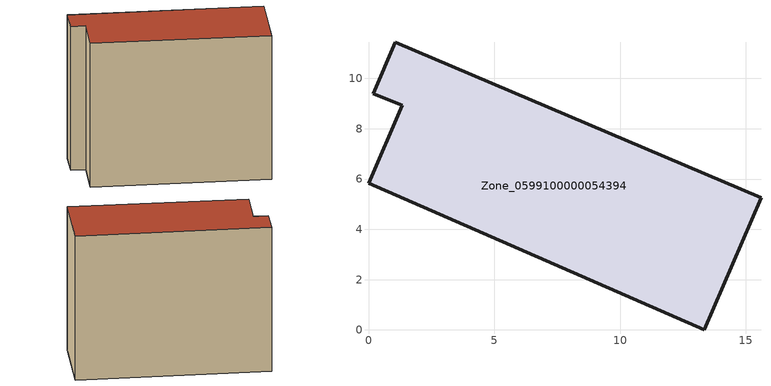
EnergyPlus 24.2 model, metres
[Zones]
Zone_0599100000054394
 floor ground (C_G): 15.61,5.26 13.35,0 0,5.84 1.34,8.93 0.19,9.39 1.07,11.45 z0
 wall outside (C_F): 13.35,0 15.61,5.26 1.07,11.45 0.19,9.39 1.34,8.93 0,5.84 13.35,0 z0:12.65
 roof outside (C_R): 0,5.84 13.35,0 15.61,5.26 1.07,11.45 0.19,9.39 1.34,8.93 z12.65
[BUILDING]
Pand.0599100000054394: North Axis=0; Terrain=City; Loads Convergence Tolerance Value=0.04; Temperature Convergence Tolerance Value=0.4; Solar Distribution=FullExterior; Maximum Number of Warmup Days=25; Minimum Number of Warmup Days=1
[Site:Location]
Rotterdam.The.Hague.AP_ZH_NLD Design_Conditions: Latitude=51.96; Longitude=4.45; Time Zone=1; Elevation=-4.5
[SITE:GROUNDTEMPERATURE:BUILDINGSURFACE]
18, 18, 18, 18, 18, 18, 18, 18, 18, 18, 18, 18
[MATERIAL] Thermal Absorptance=0.9; Solar Absorptance=0.7; Visible Absorptance=0.7
Name | Roughness | Thickness | Conductivity | Density | Specific Heat
G.TI.1946 | MediumSmooth | 0.15 | 1 | 540 | 1210
F.TI.1946 | Rough | 0.3 | 0.857143 | 1920 | 840
R.TI.1946 | MediumRough | 0.2 | 0.1 | 1500 | 1000
[CONSTRUCTION]
C_G: G.TI.1946
C_F: F.TI.1946
C_R: R.TI.1946
[ZONE]
Zone_0599100000054394: Type=1; Multiplier=1; Ceiling Height=Autocalculate; Volume=Autocalculate; Floor Area=autocalculate; Part of Total Floor Area=Yes
[ZONEINFILTRATION:DESIGNFLOWRATE]
Infil_Zone_0599100000054394: Zone or ZoneList or Space or SpaceList=Zone_0599100000054394; Schedule=AlwaysOn; Design Flow Rate Calculation Method=Flow/Area; Flow Rate per Floor Area=0.003; Constant Term Coefficient=1; Temperature Term Coefficient=0; Velocity Term Coefficient=0; Velocity Squared Term Coefficient=0
[HVACTEMPLATE:ZONE:IDEALLOADSAIRSYSTEM]
Zone_0599100000054394: Maximum Heating Supply Air Temperature=50; Minimum Cooling Supply Air Temperature=13; Maximum Heating Supply Air Humidity Ratio=0.0156; Minimum Cooling Supply Air Humidity Ratio=0.0077; Heating Limit=NoLimit; Cooling Limit=NoLimit; Dehumidification Control Type=ConstantSensibleHeatRatio; Cooling Sensible Heat Ratio=0.7; Dehumidification Setpoint=60; Humidification Control Type=None; Humidification Setpoint=30; Outdoor Air Method=None; Outdoor Air Flow Rate per Person=0.00944; Outdoor Air Flow Rate per Zone Floor Area=0; Outdoor Air Flow Rate per Zone=0; Demand Controlled Ventilation Type=None; Outdoor Air Economizer Type=NoEconomizer; Heat Recovery Type=None; Sensible Heat Recovery Effectiveness=0.7; Latent Heat Recovery Effectiveness=0.65
[ZONECONTROL:THERMOSTAT]
ThermostatControl_Zone_0599100000054394: Zone or ZoneList=Zone_0599100000054394; Control Type Schedule=DualSetpointControlType; Control 1=Thermostat_Zone_0599100000054394; Temperature Difference Between Cutout And Setpoint=0
[THERMOSTATSETPOINT:DUALSETPOINT]
Thermostat_Zone_0599100000054394: Heating Setpoint Temperature Schedule=HeatingSetpoint_Zone_0599100000054394; Cooling Setpoint Temperature Schedule=CoolingSetpoint_Zone_0599100000054394
[SCHEDULE:COMPACT]
HeatingSetpoint_Zone_0599100000054394: Through: 12/31, For: AllDays, Until: 24:00, 21
CoolingSetpoint_Zone_0599100000054394: Through: 12/31, For: AllDays, Until: 24:00, 24
DualSetpointControlType: Through: 12/31, For: AllDays, Until: 24:00, 4
AlwaysOn: Through: 12/31, For: AllDays, Until: 24:00, 1
